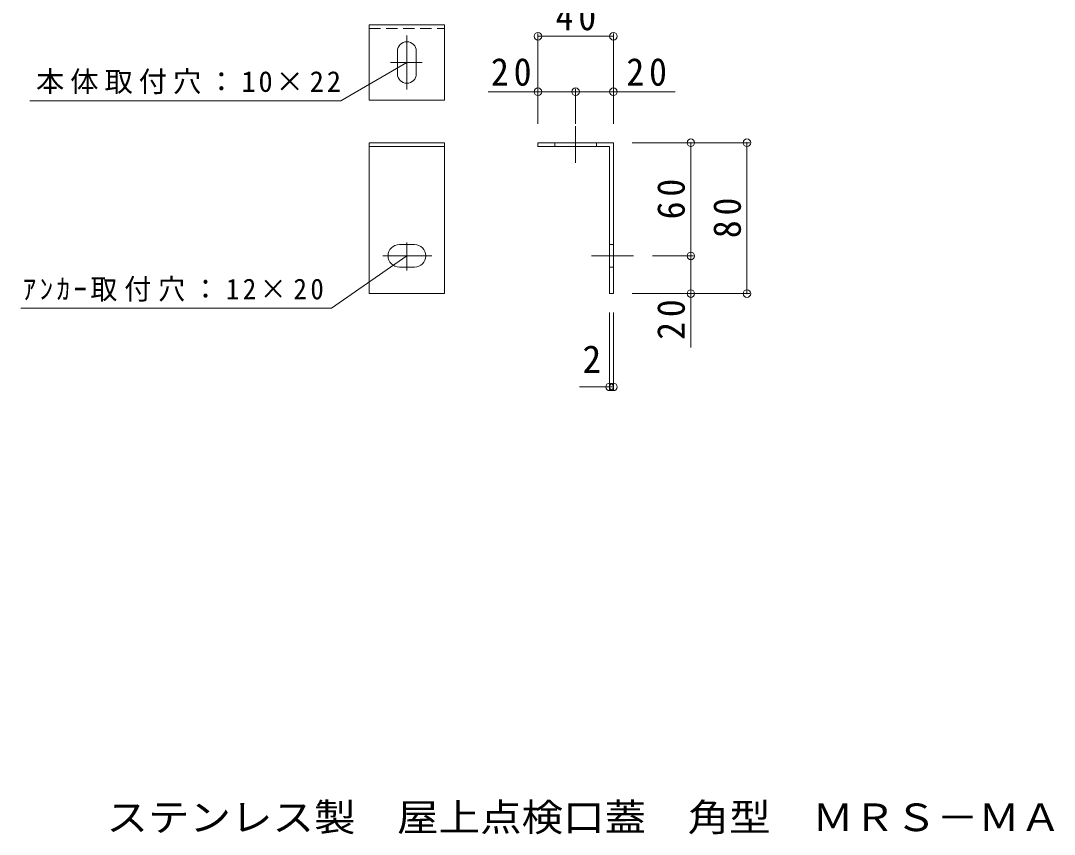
# Model space of a CAD drawing. Units: millimetres on the paper, enlarged 10 times, with parts at other scales. Extents: x -1490 to 905, y -1348 to 1101.
# Drawn here: x -881 to 215, y -1348 to -485 of the extents above; entities that cross this region are included whole.
import ezdxf
from ezdxf.enums import TextEntityAlignment as Align

# ---------------------------------------------------------------- set-up
doc = ezdxf.new("R2010")
doc.units = ezdxf.units.MM
doc.header["$LTSCALE"] = 10
doc.header["$PDMODE"] = 32
doc.header["$PDSIZE"] = 8
doc.linetypes.add('CHAIN2', pattern=[12, 9, -1, 1, -1])
doc.linetypes.add('DASHED1', pattern=[1.8, 1.2, -0.6])
doc.layers.add('A-0', color=7, linetype='Continuous', lineweight=18)
doc.layers.add('A-4', color=7, linetype='Continuous', lineweight=18)
doc.layers.add('F-5_F-5ﾚｲﾔ', color=2, linetype='Continuous')
doc.styles.add('ＭＳ ゴシック', font='')
doc.styles.get('ＭＳ ゴシック').set_extended_font_data('MS Gothic')

msp = doc.modelspace()

# ---------------------------------------------------------------- linework, layer by layer
at = {"layer": 'A-0', "linetype": 'DASHED1'}
for p, q in [((-511.5, -493.13), (-431.5, -493.13)), ((-314.62, -614.2), (-314.62, -618.2)), ((-270.62, -614.2), (-270.62, -618.2)), ((-256.62, -722.2), (-252.62, -722.2)), ((-256.62, -746.2), (-252.62, -746.2))]:
    msp.add_line(p, q, dxfattribs=at)
at = {"layer": 'A-0', "linetype": 'CHAIN2'}
for p, q in [((-471.5, -500.36), (-471.5, -557.84)), ((-488.8, -529.13), (-455.31, -529.13)), ((-292.62, -596.54), (-292.62, -635.46)), ((-471.5, -719.87), (-471.5, -749.74)), ((-496.95, -734.2), (-444.9, -734.2)), ((-275.66, -734.2), (-231.3, -734.2))]:
    msp.add_line(p, q, dxfattribs=at)
at = {"layer": 'A-0'}
for p, q in [((-481.5, -541.13), (-481.5, -517.13)), ((-461.5, -517.13), (-461.5, -541.13)), ((-471.5, -529.13), (-541.5, -569.74)), ((-541.5, -569.74), (-871.21, -569.74)), ((-511.5, -618.2), (-431.5, -618.2)), ((-463.5, -722.2), (-479.5, -722.2)), ((-471.5, -734.2), (-551.5, -789.74)), ((-479.5, -746.2), (-463.5, -746.2)), ((-551.5, -789.74), (-880.91, -789.74))]:
    msp.add_line(p, q, dxfattribs=at)
for points in [[(-511.5, -569.13), (-511.5, -489.13), (-431.5, -489.13), (-431.5, -569.13)], [(-511.5, -614.2), (-431.5, -614.2), (-431.5, -774.2), (-511.5, -774.2)]]:
    msp.add_lwpolyline(points, close=True, dxfattribs=at)
for points in [[(-332.62, -614.2), (-252.62, -614.2), (-252.62, -774.2)], [(-332.62, -614.2), (-332.62, -618.2), (-256.62, -618.2), (-256.62, -774.2), (-252.62, -774.2)]]:
    msp.add_lwpolyline(points, dxfattribs=at)
for centre, radius, start, end in [((-471.5, -517.13), 10, 90, 180), ((-471.5, -517.13), 10, 0, 90), ((-471.5, -541.13), 10, 180, 270), ((-471.5, -541.13), 10, 270, 0), ((-479.5, -734.2), 12, 90, 180), ((-463.5, -734.2), 12, 0, 90), ((-479.5, -734.2), 12, 180, 270), ((-463.5, -734.2), 12, 270, 0)]:
    msp.add_arc(centre, radius, start, end, dxfattribs=at)
at = {"layer": 'A-4'}
for p, q in [((-332.62, -498.34), (-332.62, -594.2)), ((-332.62, -501.34), (-252.62, -501.34)), ((-252.62, -498.34), (-252.62, -594.2)), ((-292.62, -557.15), (-292.62, -594.2)), ((-108.05, -614.2), (-232.62, -614.2)), ((-170.51, -734.2), (-170.51, -614.2)), ((-111.05, -774.2), (-111.05, -614.2)), ((-167.51, -734.2), (-211.3, -734.2)), ((-170.51, -831.45), (-170.51, -734.2)), ((-108.05, -774.2), (-232.62, -774.2)), ((-256.62, -876.15), (-256.62, -794.2)), ((-252.62, -876.15), (-252.62, -794.2)), ((-288.66, -873.15), (-252.62, -873.15))]:
    msp.add_line(p, q, dxfattribs=at)
msp.add_lwpolyline([(-385.29, -560.15), (-292.62, -560.15), (-187.25, -560.15)], dxfattribs=at)
for p in [(-332.62, -501.34), (-252.62, -501.34), (-332.62, -560.15), (-292.62, -560.15), (-252.62, -560.15), (-170.51, -614.2), (-111.05, -614.2), (-170.51, -734.2), (-170.51, -774.2), (-111.05, -774.2), (-256.62, -873.15), (-252.62, -873.15)]:
    msp.add_point(p, dxfattribs=at)

# ---------------------------------------------------------------- texts
at = {"layer": 'A-0', "char_height": 21.99, "attachment_point": 7, "style": 'ＭＳ ゴシック'}
for s, insert in [('\\T1.21;本体取付穴：10×22', (-864.63, -562.74)), ('\\T1.26;\\W0.95;ｱﾝｶｰ取付穴：12×20', (-878.75, -782.74))]:
    msp.add_mtext(s, dxfattribs=dict(at, insert=insert))
at = {"layer": 'A-4', "color": 2, "style": 'ＭＳ ゴシック'}
msp.add_text('2', height=29.33, dxfattribs=at).set_placement((-285.43, -867.15), align=Align.BOTTOM_LEFT)
at = {"layer": 'A-4', "color": 2, "char_height": 29.33, "attachment_point": 7, "style": 'ＭＳ ゴシック'}
for s, insert in [('\\T1.27;\\W0.95;40', (-313.87, -495.34)), ('\\T1.27;\\W0.95;20', (-382.39, -554.15)), ('\\T1.27;\\W0.95;20', (-238.86, -554.15))]:
    msp.add_mtext(s, dxfattribs=dict(at, insert=insert))
at = {"layer": 'A-4', "color": 2, "char_height": 29.33, "attachment_point": 7, "rotation": 90, "style": 'ＭＳ ゴシック'}
for s, insert in [('\\T1.27;\\W0.95;60', (-176.51, -695.45)), ('\\T1.27;\\W0.95;80', (-117.05, -715.45)), ('\\T1.27;\\W0.95;20', (-176.51, -823.28))]:
    msp.add_mtext(s, dxfattribs=dict(at, insert=insert))
at = {"layer": 'F-5_F-5ﾚｲﾔ', "style": 'ＭＳ ゴシック', "width": 1.1}
msp.add_text('ステンレス製\u3000屋上点検口蓋\u3000角型\u3000ＭＲＳ－ＭＡ', height=29.33, dxfattribs=at).set_placement((-790, -1353.11), align=Align.BOTTOM_LEFT)

doc.saveas('drawing.dxf')
